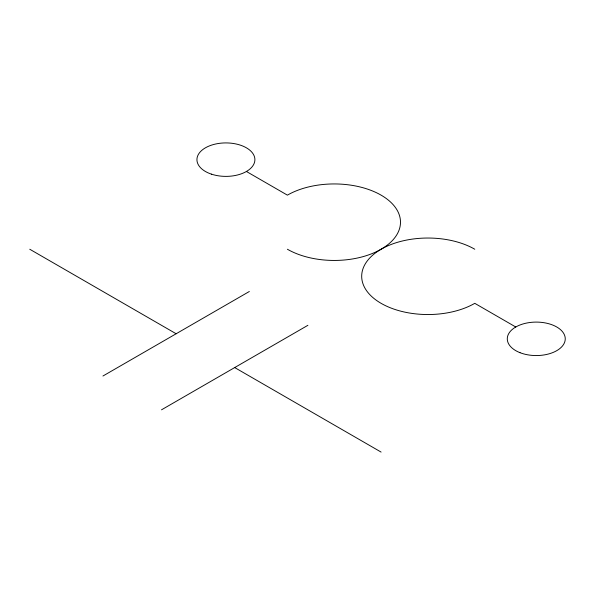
<?xml version="1.0" encoding="UTF-8"?>
<svg xmlns="http://www.w3.org/2000/svg" width="595" height="595" viewBox="0 0 595 595"><rect width="100%" height="100%" fill="white"/><g stroke="black" fill="none" stroke-linecap="round" stroke-linejoin="round"><path stroke-width="0.89" d="M102.942 376.018L249.335 291.498M161.505 409.821L307.898 325.309M246.412 171.479L287.4 195.145A66.246 38.251 0 0 1 381.09 195.145A66.246 38.251 0 0 1 381.09 249.238A66.246 38.251 0 0 0 381.09 303.331A66.246 38.251 0 0 0 474.78 303.331L515.768 326.997M29.75 249.238L176.142 333.758M234.698 367.569L381.09 452.081M474.78 249.238A66.246 38.251 0 0 0 381.09 249.238A66.246 38.251 0 0 1 287.4 249.238M520.023 352.686A28.984 16.734 0 0 0 565.176 340.02A28.984 16.734 0 0 0 523.6 323.777A28.984 16.734 0 0 0 520.023 352.686M211.426 174.142A28.984 16.734 0 0 0 254.898 159.653A28.984 16.734 0 0 0 211.426 145.158A28.984 16.734 0 0 0 211.426 174.142"/></g></svg>
